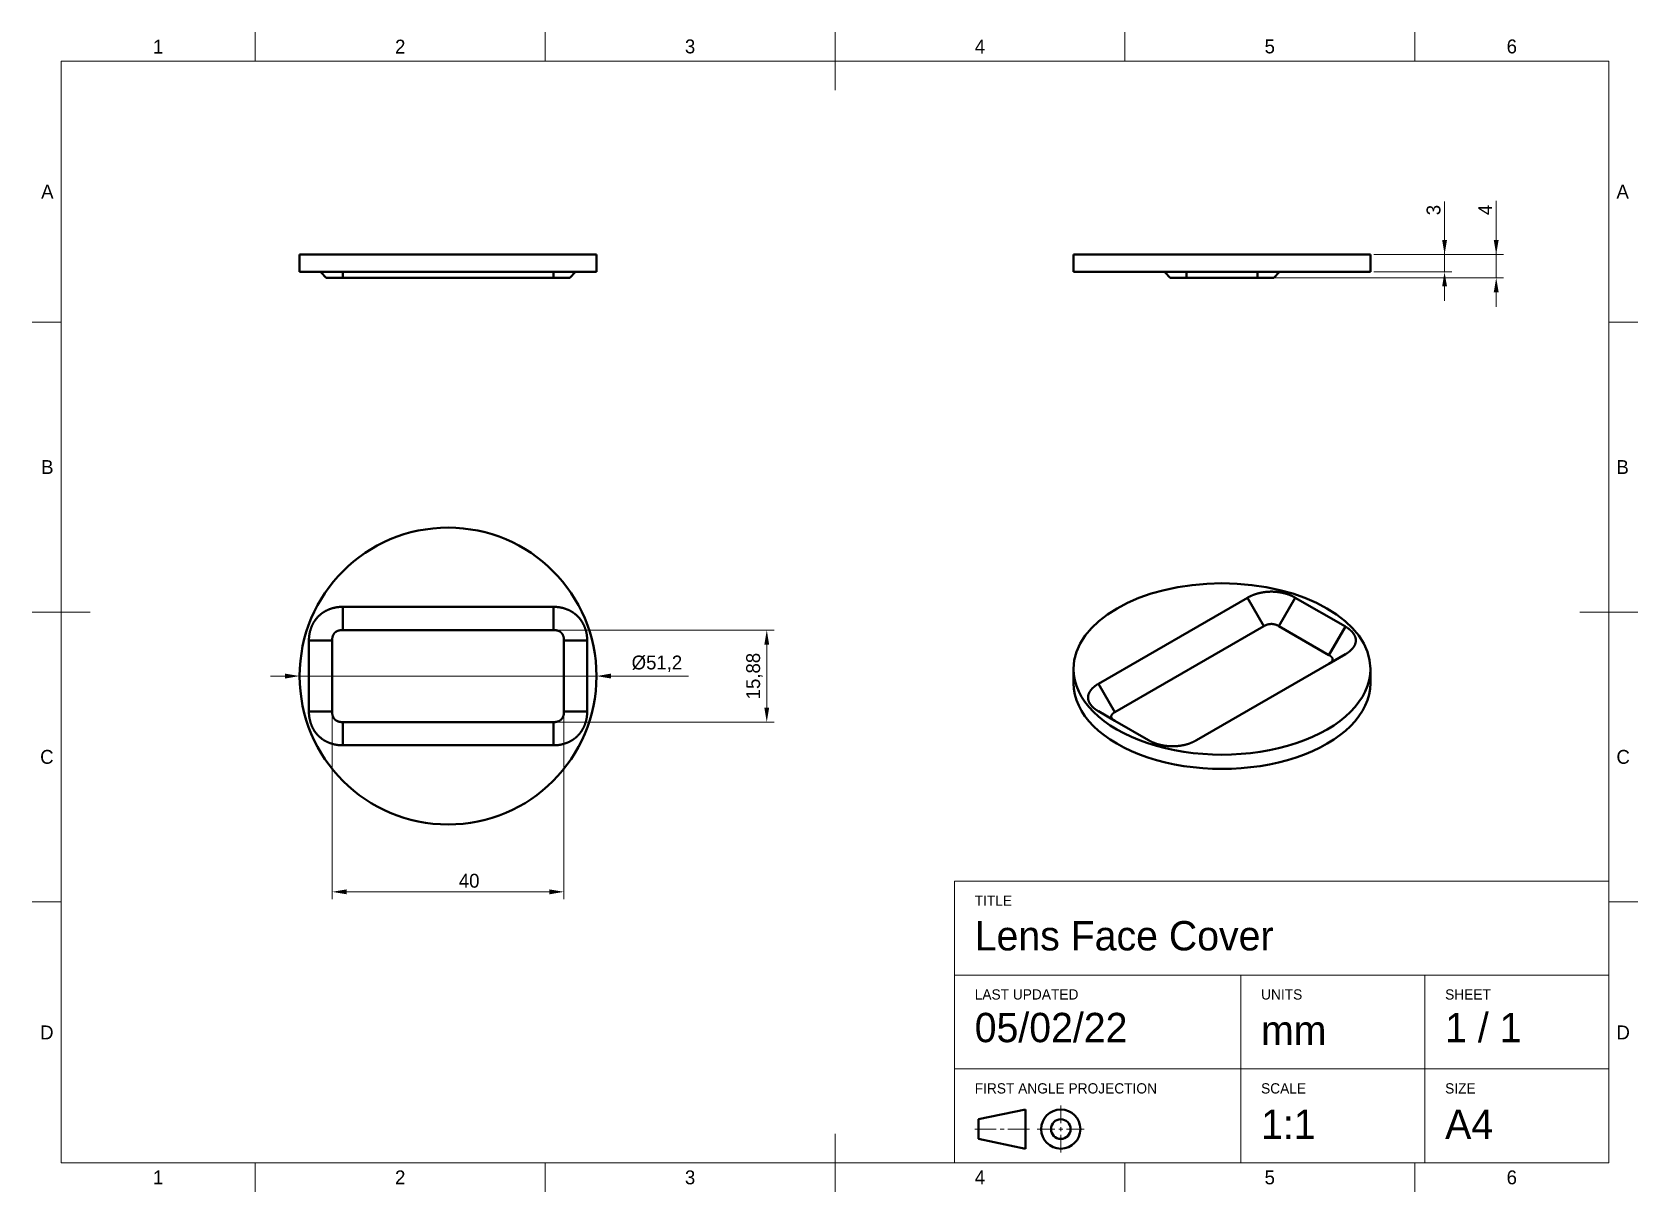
# Model space of a CAD drawing. Header units: millimetres. Extents: x 15 to 292, y 5 to 205.
import ezdxf

# ---------------------------------------------------------------- set-up
doc = ezdxf.new("R2010")
doc.units = ezdxf.units.MM
for name, color, linetype in [('Annotations', 7, 'Continuous'), ('Border', 7, 'Continuous'), ('Geometries', 7, 'Continuous')]:
    doc.layers.add(name, color=color, linetype=linetype)
doc.styles.add('Shapr0', font='txt', dxfattribs={"height": 2.3925})
doc.styles.add('Shapr1', font='txt', dxfattribs={"height": 2.3925})
doc.styles.add('Shapr3', font='txt', dxfattribs={"height": 2.3925})
doc.styles.add('Shapr4', font='txt', dxfattribs={"height": 2.3925})
doc.dimstyles.new('ISO-25', dxfattribs={"dimtxt": 2.5, "dimasz": 2.5, "dimexe": 1.25, "dimexo": 0.625, "dimtad": 1, "dimtxsty": 'Standard', "dimcen": 2.5, "dimadec": 0, "dimazin": 0, "dimtfac": 1, "dimtmove": 0, "dimatfit": 3, "dimfxl": 1, "dimarcsym": 0})

# ---------------------------------------------------------------- blocks, each defined once
blk = doc.blocks.new('*D2')
at = {"layer": 'Annotations', "color": 0, "linetype": 'Continuous', "lineweight": 15}
for p, q in [((58.65, 93.95), (56.15, 93.95)), ((61.15, 93.95), (112.35, 93.95)), ((128.21, 93.95), (114.85, 93.95))]:
    blk.add_line(p, q, dxfattribs=at)
at = {"layer": 'Annotations', "color": 0}
for points in [[(58.65, 93.53), (58.65, 94.37), (61.15, 93.95)], [(114.85, 94.37), (114.85, 93.53), (112.35, 93.95)]]:
    blk.add_solid(points, dxfattribs=at)
at = {"layer": 'Defpoints', "color": 0}
for p in [(61.15, 93.95), (112.35, 93.95)]:
    blk.add_point(p, dxfattribs=at)
at = {"layer": 'Annotations', "color": 0, "lineweight": 15, "insert": (122.78, 96.07), "char_height": 2.3925, "attachment_point": 5, "style": 'Shapr4'}
blk.add_mtext('\\A1;%%c51,2', dxfattribs=at)
blk = doc.blocks.new('*D3')
at = {"layer": 'Annotations', "color": 0, "linetype": 'Continuous', "lineweight": 15}
for p, q in [((105.55, 101.89), (142.98, 101.89)), ((141.73, 99.39), (141.73, 88.51)), ((105.55, 86.01), (142.98, 86.01))]:
    blk.add_line(p, q, dxfattribs=at)
at = {"layer": 'Annotations', "color": 0}
for points in [[(142.14, 99.39), (141.31, 99.39), (141.73, 101.89)], [(141.31, 88.51), (142.14, 88.51), (141.73, 86.01)]]:
    blk.add_solid(points, dxfattribs=at)
at = {"layer": 'Defpoints', "color": 0}
for p in [(104.92, 101.89), (104.92, 86.01), (141.73, 86.01)]:
    blk.add_point(p, dxfattribs=at)
at = {"layer": 'Annotations', "color": 0, "lineweight": 15, "insert": (139.6, 93.95), "char_height": 2.393, "attachment_point": 5, "rotation": 90, "style": 'Shapr4'}
blk.add_mtext('\\A1;15,88', dxfattribs=at)
blk = doc.blocks.new('*D4')
at = {"layer": 'Annotations', "color": 0, "linetype": 'Continuous', "lineweight": 15}
for p, q in [((66.75, 87.21), (66.75, 55.49)), ((106.75, 87.21), (106.75, 55.49)), ((104.25, 56.74), (69.25, 56.74))]:
    blk.add_line(p, q, dxfattribs=at)
at = {"layer": 'Annotations', "color": 0}
for points in [[(69.25, 57.16), (69.25, 56.32), (66.75, 56.74)], [(104.25, 56.32), (104.25, 57.16), (106.75, 56.74)]]:
    blk.add_solid(points, dxfattribs=at)
at = {"layer": 'Defpoints', "color": 0}
for p in [(66.75, 87.84), (106.75, 87.84), (66.75, 56.74)]:
    blk.add_point(p, dxfattribs=at)
at = {"layer": 'Annotations', "color": 0, "lineweight": 15, "insert": (90.39, 58.64), "char_height": 2.393, "attachment_point": 5, "style": 'Shapr4'}
blk.add_mtext('\\A1;40', dxfattribs=at)
blk = doc.blocks.new('*D5')
at = {"layer": 'Annotations', "color": 0, "linetype": 'Continuous', "lineweight": 15}
for p, q in [((258.65, 166.65), (258.65, 175.81)), ((258.65, 169.15), (258.65, 171.65)), ((246.47, 166.65), (259.9, 166.65)), ((258.65, 163.65), (258.65, 166.65)), ((246.47, 163.65), (259.9, 163.65)), ((258.65, 161.15), (258.65, 158.65))]:
    blk.add_line(p, q, dxfattribs=at)
at = {"layer": 'Annotations', "color": 0}
for points in [[(258.24, 169.15), (259.07, 169.15), (258.65, 166.65)], [(259.07, 161.15), (258.24, 161.15), (258.65, 163.65)]]:
    blk.add_solid(points, dxfattribs=at)
at = {"layer": 'Defpoints', "color": 0}
for p in [(245.85, 166.65), (258.65, 166.65), (245.85, 163.65)]:
    blk.add_point(p, dxfattribs=at)
at = {"layer": 'Annotations', "color": 0, "lineweight": 15, "insert": (256.76, 174.31), "char_height": 2.393, "attachment_point": 5, "rotation": 90, "style": 'Shapr3'}
blk.add_mtext('\\A1;3', dxfattribs=at)
blk = doc.blocks.new('*D6')
at = {"layer": 'Annotations', "color": 0, "linetype": 'Continuous', "lineweight": 15}
for p, q in [((267.56, 166.65), (267.56, 175.91)), ((267.56, 169.15), (267.56, 171.65)), ((246.47, 166.65), (268.81, 166.65)), ((267.56, 166.65), (267.56, 162.65)), ((226.99, 162.65), (268.81, 162.65)), ((267.56, 160.15), (267.56, 157.65))]:
    blk.add_line(p, q, dxfattribs=at)
at = {"layer": 'Annotations', "color": 0}
for points in [[(267.14, 169.15), (267.98, 169.15), (267.56, 166.65)], [(267.98, 160.15), (267.14, 160.15), (267.56, 162.65)]]:
    blk.add_solid(points, dxfattribs=at)
at = {"layer": 'Defpoints', "color": 0}
for p in [(245.85, 166.65), (226.36, 162.65), (267.56, 162.65)]:
    blk.add_point(p, dxfattribs=at)
at = {"layer": 'Annotations', "color": 0, "lineweight": 15, "insert": (265.66, 174.35), "char_height": 2.393, "attachment_point": 5, "rotation": 90, "style": 'Shapr3'}
blk.add_mtext('\\A1;4', dxfattribs=at)
blk = doc.blocks.new('*U7')
at = {"layer": 'Border', "linetype": 'Continuous', "lineweight": 15}
for p, q in [((287, 58.6), (174.1, 58.6)), ((174.1, 10), (174.1, 58.6)), ((287, 10), (287, 58.6)), ((287, 42.4), (174.1, 42.4)), ((223.5, 10), (223.5, 42.4)), ((255.25, 10), (255.25, 42.4)), ((287, 26.2), (174.1, 26.2)), ((192.450088, 16.837486), (192.450088, 19.875004)), ((177.6, 15.82498), (181.312522, 15.82498)), ((181.987526, 15.82498), (182.66253, 15.82498)), ((187.050056, 15.82498), (183.337534, 15.82498)), ((191.437582, 15.82498), (188.400064, 15.82498)), ((192.112586, 15.82498), (192.78759, 15.82498)), ((192.450088, 15.487478), (192.450088, 16.162482)), ((192.450088, 14.812474), (192.450088, 11.774956)), ((193.462594, 15.82498), (196.500112, 15.82498)), ((287, 10), (174.1, 10))]:
    blk.add_line(p, q, dxfattribs=at)
at = {"layer": 'Border', "linetype": 'Continuous', "lineweight": 40}
for p, q in [((178.275004, 17.51249), (186.375052, 19.2)), ((178.275004, 17.51249), (178.275004, 14.13747)), ((186.375052, 19.2), (186.375052, 12.44996)), ((178.275004, 14.13747), (186.375052, 12.44996))]:
    blk.add_line(p, q, dxfattribs=at)
for radius in [3.37502, 1.68751]:
    blk.add_circle((192.450088, 15.82498), radius, dxfattribs=at)

msp = doc.modelspace()

# ---------------------------------------------------------------- linework, layer by layer
at = {"layer": 'Border', "linetype": 'Continuous', "lineweight": 15}
for p, q in [((53.5, 200), (53.5, 205)), ((103.5, 200), (103.5, 205)), ((153.5, 195), (153.5, 205)), ((203.5, 200), (203.5, 205)), ((253.5, 200), (253.5, 205)), ((287, 200), (20, 200)), ((20, 200), (20, 10)), ((287, 10), (287, 200)), ((20, 155), (15, 155)), ((287, 155), (292, 155)), ((25, 105), (15, 105)), ((282, 105), (292, 105)), ((20, 55), (15, 55)), ((287, 55), (292, 55)), ((153.5, 15), (153.5, 5)), ((20, 10), (287, 10)), ((53.5, 10), (53.5, 5)), ((103.5, 10), (103.5, 5)), ((203.5, 10), (203.5, 5)), ((253.5, 10), (253.5, 5))]:
    msp.add_line(p, q, dxfattribs=at)
at = {"layer": 'Geometries', "linetype": 'Continuous', "lineweight": 40}
for p, q in [((61.15, 166.65), (112.35, 166.65)), ((61.15, 163.65), (61.15, 166.65)), ((112.35, 163.65), (112.35, 166.65)), ((194.65, 166.65), (245.85, 166.65)), ((194.65, 163.65), (194.65, 166.65)), ((245.85, 163.65), (245.85, 166.65)), ((61.15, 163.65), (64.75, 163.65)), ((64.75, 163.65), (64.75, 163.65)), ((64.75, 163.65), (68.579, 163.65)), ((64.75, 163.65), (64.876, 163.524)), ((64.876, 163.524), (65.75, 162.65)), ((68.579, 163.65), (104.921, 163.65)), ((68.579, 163.65), (68.579, 162.65)), ((104.921, 163.65), (104.921, 162.65)), ((104.921, 163.65), (108.75, 163.65)), ((107.75, 162.65), (108.75, 163.65)), ((107.75, 162.65), (108.75, 163.65)), ((108.75, 163.65), (108.75, 163.65)), ((108.75, 163.65), (112.35, 163.65)), ((194.65, 163.65), (210.31, 163.65)), ((210.31, 163.65), (210.436, 163.524)), ((210.31, 163.65), (210.311, 163.65)), ((210.311, 163.65), (214.139, 163.65)), ((210.436, 163.524), (211.311, 162.65)), ((214.139, 163.65), (226.361, 163.65)), ((214.139, 163.65), (214.139, 162.65)), ((226.361, 163.65), (230.189, 163.65)), ((226.361, 163.65), (226.361, 162.65)), ((229.189, 162.65), (230.19, 163.65)), ((229.189, 162.65), (230.189, 163.65)), ((230.189, 163.65), (230.19, 163.65)), ((230.19, 163.65), (245.85, 163.65)), ((65.75, 162.65), (65.798, 162.65)), ((66.492, 162.65), (65.798, 162.65)), ((68.088, 162.65), (66.495, 162.65)), ((68.088, 162.65), (68.579, 162.65)), ((68.579, 162.65), (104.921, 162.65)), ((104.921, 162.65), (105.531, 162.65)), ((106.976, 162.65), (105.531, 162.65)), ((107.72, 162.65), (106.979, 162.65)), ((107.72, 162.65), (107.75, 162.65)), ((211.311, 162.65), (211.358, 162.65)), ((212.052, 162.65), (211.358, 162.65)), ((213.649, 162.65), (212.055, 162.65)), ((213.649, 162.65), (214.139, 162.65)), ((214.139, 162.65), (226.361, 162.65)), ((226.361, 162.65), (226.97, 162.65)), ((228.415, 162.65), (226.97, 162.65)), ((229.159, 162.65), (228.418, 162.65)), ((229.159, 162.65), (229.189, 162.65)), ((68.579, 101.889), (68.579, 105.889)), ((68.579, 105.889), (104.921, 105.889)), ((104.921, 101.889), (104.921, 105.889)), ((198.958, 92.63), (224.657, 107.467)), ((227.485, 102.568), (224.657, 107.467)), ((230.071, 102.568), (232.899, 107.467)), ((232.899, 107.467), (241.542, 102.478)), ((227.485, 102.568), (201.787, 87.732)), ((238.713, 97.579), (230.071, 102.568)), ((62.75, 87.839), (62.75, 100.061)), ((62.75, 100.061), (66.75, 100.061)), ((66.75, 100.061), (66.75, 87.839)), ((104.921, 101.889), (68.579, 101.889)), ((106.75, 100.061), (110.75, 100.061)), ((106.75, 87.839), (106.75, 100.061)), ((110.75, 100.061), (110.75, 87.839)), ((238.713, 97.579), (241.542, 102.478)), ((241.542, 97.719), (238.713, 96.086)), ((194.65, 92.725), (194.65, 95.175)), ((238.713, 96.086), (215.843, 82.882)), ((245.85, 92.725), (245.85, 95.175)), ((201.787, 87.732), (198.958, 92.63)), ((62.75, 87.839), (66.75, 87.839)), ((68.579, 86.011), (104.921, 86.011)), ((68.579, 82.011), (68.579, 86.011)), ((104.921, 82.011), (104.921, 86.011)), ((106.75, 87.839), (110.75, 87.839)), ((201.787, 86.239), (198.958, 87.872)), ((207.601, 82.882), (201.787, 86.239)), ((104.921, 82.011), (68.579, 82.011)), ((207.601, 82.882), (207.71, 82.819)), ((215.843, 82.882), (215.744, 82.825))]:
    msp.add_line(p, q, dxfattribs=at)
at = {"layer": 'Geometries', "linetype": 'Continuous', "lineweight": 40, "flags": 128}
for points in [[(224.657, 107.467), (224.694, 107.489), (224.732, 107.511), (224.771, 107.533), (224.809, 107.554), (224.848, 107.576), (224.888, 107.597), (224.927, 107.618), (224.967, 107.638), (225.008, 107.659), (225.048, 107.679), (225.089, 107.699), (225.13, 107.719), (225.172, 107.738), (225.213, 107.758), (225.256, 107.777), (225.298, 107.796), (225.341, 107.815), (225.383, 107.833), (225.427, 107.851), (225.47, 107.87), (225.514, 107.888), (225.558, 107.905), (225.602, 107.923), (225.647, 107.94), (225.694, 107.958), (225.741, 107.975), (225.789, 107.993), (225.837, 108.01), (225.885, 108.027), (225.933, 108.044), (225.982, 108.06), (226.031, 108.076), (226.089, 108.095), (226.147, 108.113), (226.205, 108.131), (226.264, 108.149), (226.324, 108.166), (226.383, 108.183), (226.443, 108.199), (226.503, 108.215), (226.564, 108.231), (226.624, 108.246), (226.685, 108.261), (226.747, 108.276), (226.808, 108.29), (226.87, 108.304), (226.933, 108.317), (226.995, 108.33), (227.058, 108.343), (227.12, 108.355), (227.184, 108.366), (227.247, 108.378), (227.311, 108.388), (227.374, 108.399), (227.439, 108.409), (227.503, 108.418), (227.559, 108.426), (227.615, 108.434), (227.671, 108.441), (227.727, 108.448), (227.784, 108.454), (227.841, 108.461), (227.897, 108.466), (227.954, 108.472), (228.011, 108.477), (228.068, 108.482), (228.121, 108.486), (228.174, 108.49), (228.227, 108.493), (228.28, 108.496), (228.333, 108.499), (228.386, 108.502), (228.439, 108.504), (228.492, 108.506), (228.545, 108.507), (228.598, 108.509), (228.652, 108.51), (228.705, 108.51), (228.758, 108.511), (228.811, 108.511), (228.865, 108.51), (228.918, 108.51), (228.971, 108.509), (229.024, 108.507), (229.077, 108.506), (229.13, 108.504), (229.184, 108.501), (229.237, 108.499), (229.29, 108.496), (229.343, 108.493), (229.399, 108.489), (229.456, 108.485), (229.512, 108.48), (229.569, 108.475), (229.625, 108.47), (229.681, 108.465), (229.738, 108.459), (229.794, 108.453), (229.846, 108.446), (229.899, 108.44), (229.951, 108.433), (230.003, 108.426), (230.055, 108.419), (230.107, 108.411), (230.159, 108.403), (230.211, 108.395), (230.263, 108.386), (230.314, 108.377), (230.366, 108.368), (230.417, 108.359), (230.468, 108.349), (230.519, 108.339), (230.569, 108.329), (230.62, 108.319), (230.67, 108.308), (230.72, 108.297), (230.77, 108.286), (230.82, 108.274), (230.87, 108.262), (230.919, 108.25), (230.969, 108.238), (231.018, 108.225), (231.07, 108.212), (231.121, 108.198), (231.172, 108.184), (231.223, 108.169), (231.274, 108.155), (231.325, 108.14), (231.375, 108.125), (231.426, 108.109), (231.476, 108.093), (231.525, 108.077), (231.575, 108.061), (231.624, 108.044), (231.673, 108.027), (231.722, 108.01), (231.771, 107.993), (231.819, 107.975), (231.867, 107.957), (231.914, 107.939), (231.962, 107.921), (232.009, 107.902), (232.055, 107.883), (232.102, 107.864), (232.148, 107.844), (232.194, 107.825), (232.239, 107.805), (232.285, 107.785), (232.329, 107.764), (232.374, 107.744), (232.418, 107.723), (232.462, 107.702), (232.506, 107.68), (232.549, 107.659), (232.594, 107.636), (232.639, 107.613), (232.683, 107.589), (232.727, 107.565), (232.771, 107.541), (232.814, 107.517), (232.857, 107.492), (232.899, 107.467)], [(62.75, 100.061), (62.75, 100.114), (62.75, 100.168), (62.75, 100.222), (62.751, 100.275), (62.753, 100.329), (62.755, 100.382), (62.757, 100.436), (62.76, 100.49), (62.764, 100.543), (62.768, 100.596), (62.772, 100.65), (62.777, 100.703), (62.782, 100.757), (62.788, 100.81), (62.795, 100.863), (62.801, 100.916), (62.808, 100.97), (62.816, 101.023), (62.824, 101.076), (62.833, 101.128), (62.842, 101.181), (62.851, 101.234), (62.861, 101.287), (62.871, 101.339), (62.883, 101.395), (62.895, 101.45), (62.907, 101.505), (62.92, 101.559), (62.933, 101.614), (62.947, 101.669), (62.961, 101.724), (62.976, 101.778), (62.994, 101.842), (63.013, 101.905), (63.032, 101.969), (63.052, 102.032), (63.073, 102.095), (63.095, 102.158), (63.117, 102.22), (63.14, 102.282), (63.163, 102.344), (63.187, 102.406), (63.212, 102.468), (63.238, 102.529), (63.264, 102.59), (63.291, 102.65), (63.319, 102.711), (63.347, 102.771), (63.376, 102.83), (63.405, 102.89), (63.436, 102.949), (63.467, 103.007), (63.499, 103.065), (63.531, 103.123), (63.564, 103.181), (63.598, 103.238), (63.628, 103.287), (63.658, 103.336), (63.689, 103.385), (63.72, 103.433), (63.752, 103.481), (63.785, 103.529), (63.818, 103.576), (63.851, 103.623), (63.885, 103.67), (63.92, 103.716), (63.952, 103.758), (63.985, 103.8), (64.018, 103.842), (64.052, 103.883), (64.086, 103.924), (64.12, 103.965), (64.155, 104.005), (64.19, 104.045), (64.226, 104.084), (64.262, 104.123), (64.298, 104.162), (64.335, 104.201), (64.372, 104.239), (64.41, 104.276), (64.448, 104.313), (64.487, 104.35), (64.526, 104.387), (64.565, 104.423), (64.604, 104.458), (64.644, 104.493), (64.685, 104.528), (64.725, 104.563), (64.766, 104.596), (64.808, 104.63), (64.852, 104.665), (64.897, 104.7), (64.943, 104.735), (64.989, 104.769), (65.035, 104.802), (65.082, 104.835), (65.129, 104.868), (65.176, 104.9), (65.221, 104.929), (65.266, 104.958), (65.311, 104.987), (65.357, 105.015), (65.402, 105.043), (65.449, 105.071), (65.495, 105.098), (65.542, 105.124), (65.589, 105.15), (65.636, 105.176), (65.683, 105.201), (65.731, 105.226), (65.779, 105.25), (65.827, 105.274), (65.875, 105.297), (65.924, 105.32), (65.973, 105.343), (66.022, 105.365), (66.071, 105.386), (66.12, 105.407), (66.17, 105.428), (66.22, 105.448), (66.269, 105.468), (66.32, 105.487), (66.373, 105.507), (66.426, 105.527), (66.48, 105.546), (66.534, 105.564), (66.588, 105.582), (66.642, 105.599), (66.696, 105.616), (66.75, 105.633), (66.805, 105.649), (66.86, 105.664), (66.915, 105.679), (66.97, 105.694), (67.026, 105.708), (67.081, 105.721), (67.137, 105.734), (67.193, 105.747), (67.248, 105.759), (67.304, 105.77), (67.36, 105.781), (67.416, 105.791), (67.473, 105.801), (67.529, 105.811), (67.586, 105.82), (67.642, 105.828), (67.699, 105.836), (67.755, 105.843), (67.812, 105.85), (67.869, 105.856), (67.925, 105.862), (67.982, 105.867), (68.039, 105.872), (68.096, 105.876), (68.156, 105.88), (68.217, 105.883), (68.277, 105.886), (68.337, 105.888), (68.397, 105.889), (68.458, 105.89), (68.518, 105.89), (68.579, 105.889)], [(104.921, 105.889), (104.975, 105.89), (105.029, 105.89), (105.082, 105.889), (105.136, 105.888), (105.189, 105.887), (105.243, 105.884), (105.297, 105.882), (105.35, 105.879), (105.404, 105.876), (105.457, 105.872), (105.511, 105.867), (105.564, 105.862), (105.617, 105.857), (105.671, 105.851), (105.724, 105.845), (105.777, 105.838), (105.83, 105.831), (105.883, 105.823), (105.936, 105.815), (105.989, 105.807), (106.042, 105.798), (106.095, 105.788), (106.148, 105.778), (106.2, 105.768), (106.255, 105.757), (106.31, 105.745), (106.365, 105.733), (106.42, 105.72), (106.475, 105.706), (106.53, 105.693), (106.584, 105.678), (106.639, 105.663), (106.702, 105.645), (106.766, 105.627), (106.829, 105.607), (106.893, 105.587), (106.956, 105.566), (107.018, 105.545), (107.081, 105.523), (107.143, 105.5), (107.205, 105.476), (107.267, 105.452), (107.328, 105.427), (107.389, 105.402), (107.45, 105.375), (107.511, 105.349), (107.571, 105.321), (107.631, 105.293), (107.691, 105.264), (107.75, 105.234), (107.809, 105.204), (107.868, 105.173), (107.926, 105.141), (107.984, 105.108), (108.042, 105.075), (108.099, 105.041), (108.148, 105.012), (108.197, 104.981), (108.245, 104.95), (108.294, 104.919), (108.341, 104.887), (108.389, 104.855), (108.436, 104.822), (108.483, 104.788), (108.53, 104.754), (108.576, 104.719), (108.619, 104.687), (108.661, 104.654), (108.702, 104.621), (108.743, 104.588), (108.784, 104.554), (108.825, 104.519), (108.865, 104.484), (108.905, 104.449), (108.945, 104.414), (108.984, 104.378), (109.023, 104.341), (109.061, 104.304), (109.099, 104.267), (109.137, 104.229), (109.174, 104.191), (109.211, 104.153), (109.247, 104.114), (109.283, 104.075), (109.319, 104.035), (109.354, 103.995), (109.389, 103.955), (109.423, 103.914), (109.457, 103.873), (109.491, 103.832), (109.526, 103.787), (109.561, 103.742), (109.595, 103.696), (109.629, 103.651), (109.663, 103.604), (109.696, 103.558), (109.728, 103.511), (109.76, 103.464), (109.79, 103.419), (109.819, 103.374), (109.848, 103.328), (109.876, 103.283), (109.904, 103.237), (109.931, 103.191), (109.958, 103.144), (109.985, 103.097), (110.011, 103.051), (110.036, 103.003), (110.062, 102.956), (110.086, 102.908), (110.111, 102.86), (110.134, 102.812), (110.158, 102.764), (110.181, 102.715), (110.203, 102.667), (110.225, 102.618), (110.247, 102.569), (110.268, 102.519), (110.288, 102.47), (110.309, 102.42), (110.328, 102.37), (110.348, 102.32), (110.368, 102.267), (110.387, 102.213), (110.406, 102.16), (110.425, 102.106), (110.443, 102.052), (110.46, 101.998), (110.477, 101.943), (110.493, 101.889), (110.509, 101.834), (110.525, 101.779), (110.54, 101.724), (110.554, 101.669), (110.568, 101.614), (110.582, 101.558), (110.595, 101.502), (110.607, 101.447), (110.619, 101.391), (110.631, 101.335), (110.642, 101.279), (110.652, 101.223), (110.662, 101.167), (110.671, 101.11), (110.68, 101.054), (110.689, 100.997), (110.696, 100.941), (110.704, 100.884), (110.711, 100.828), (110.717, 100.771), (110.723, 100.714), (110.728, 100.657), (110.732, 100.6), (110.737, 100.543), (110.74, 100.483), (110.744, 100.423), (110.746, 100.363), (110.748, 100.302), (110.75, 100.242), (110.75, 100.182), (110.75, 100.121), (110.75, 100.061)], [(230.071, 102.568), (230.038, 102.587), (230.004, 102.606), (229.97, 102.624), (229.936, 102.642), (229.901, 102.659), (229.871, 102.674), (229.84, 102.689), (229.809, 102.703), (229.777, 102.717), (229.746, 102.731), (229.713, 102.744), (229.681, 102.757), (229.648, 102.77), (229.615, 102.782), (229.581, 102.794), (229.547, 102.806), (229.512, 102.817), (229.483, 102.826), (229.454, 102.835), (229.424, 102.844), (229.394, 102.852), (229.364, 102.86), (229.337, 102.866), (229.311, 102.873), (229.284, 102.879), (229.258, 102.884), (229.23, 102.89), (229.202, 102.895), (229.174, 102.9), (229.145, 102.905), (229.117, 102.91), (229.088, 102.914), (229.059, 102.918), (229.031, 102.921), (229.002, 102.924), (228.972, 102.927), (228.943, 102.929), (228.914, 102.931), (228.882, 102.933), (228.851, 102.934), (228.819, 102.935), (228.788, 102.935), (228.762, 102.935), (228.735, 102.935), (228.709, 102.934), (228.683, 102.933), (228.657, 102.932), (228.63, 102.93), (228.604, 102.928), (228.578, 102.926), (228.552, 102.924), (228.526, 102.921), (228.494, 102.917), (228.462, 102.913), (228.43, 102.908), (228.399, 102.903), (228.371, 102.898), (228.343, 102.893), (228.316, 102.888), (228.289, 102.882), (228.262, 102.876), (228.231, 102.869), (228.2, 102.861), (228.17, 102.853), (228.139, 102.845), (228.11, 102.837), (228.08, 102.828), (228.051, 102.819), (228.021, 102.809), (227.993, 102.8), (227.964, 102.79), (227.936, 102.78), (227.908, 102.769), (227.88, 102.759), (227.852, 102.748), (227.825, 102.737), (227.796, 102.724), (227.768, 102.712), (227.739, 102.699), (227.711, 102.686), (227.684, 102.673), (227.65, 102.656), (227.616, 102.639), (227.582, 102.622), (227.55, 102.605), (227.517, 102.587), (227.485, 102.568)], [(68.579, 101.889), (68.532, 101.889), (68.486, 101.888), (68.439, 101.886), (68.393, 101.884), (68.347, 101.88), (68.307, 101.877), (68.268, 101.873), (68.228, 101.869), (68.189, 101.864), (68.15, 101.858), (68.111, 101.851), (68.072, 101.844), (68.033, 101.837), (67.994, 101.828), (67.956, 101.819), (67.917, 101.809), (67.879, 101.799), (67.847, 101.789), (67.816, 101.779), (67.784, 101.769), (67.753, 101.758), (67.722, 101.746), (67.695, 101.735), (67.669, 101.724), (67.643, 101.713), (67.617, 101.701), (67.59, 101.688), (67.564, 101.675), (67.537, 101.661), (67.512, 101.647), (67.486, 101.633), (67.461, 101.617), (67.436, 101.602), (67.411, 101.585), (67.387, 101.569), (67.363, 101.551), (67.339, 101.534), (67.316, 101.515), (67.292, 101.495), (67.268, 101.474), (67.245, 101.453), (67.222, 101.431), (67.204, 101.413), (67.185, 101.394), (67.168, 101.374), (67.15, 101.354), (67.133, 101.334), (67.117, 101.314), (67.101, 101.293), (67.085, 101.272), (67.07, 101.251), (67.055, 101.229), (67.037, 101.201), (67.019, 101.173), (67.002, 101.145), (66.986, 101.117), (66.973, 101.091), (66.959, 101.065), (66.947, 101.039), (66.934, 101.013), (66.922, 100.987), (66.909, 100.956), (66.897, 100.925), (66.885, 100.894), (66.874, 100.863), (66.863, 100.831), (66.853, 100.799), (66.843, 100.767), (66.834, 100.735), (66.826, 100.703), (66.817, 100.671), (66.81, 100.638), (66.803, 100.606), (66.796, 100.573), (66.79, 100.54), (66.785, 100.507), (66.779, 100.472), (66.774, 100.436), (66.77, 100.401), (66.766, 100.365), (66.762, 100.33), (66.758, 100.285), (66.755, 100.24), (66.753, 100.195), (66.751, 100.151), (66.75, 100.106), (66.75, 100.061)], [(106.75, 100.061), (106.75, 100.107), (106.748, 100.154), (106.747, 100.2), (106.744, 100.246), (106.741, 100.293), (106.738, 100.332), (106.734, 100.372), (106.729, 100.411), (106.724, 100.45), (106.718, 100.489), (106.712, 100.529), (106.705, 100.568), (106.697, 100.606), (106.689, 100.645), (106.68, 100.684), (106.67, 100.722), (106.659, 100.76), (106.65, 100.792), (106.64, 100.824), (106.629, 100.855), (106.618, 100.887), (106.606, 100.918), (106.596, 100.944), (106.585, 100.971), (106.573, 100.997), (106.562, 101.023), (106.549, 101.05), (106.536, 101.076), (106.522, 101.102), (106.508, 101.128), (106.493, 101.153), (106.478, 101.179), (106.462, 101.204), (106.446, 101.228), (106.429, 101.253), (106.412, 101.277), (106.394, 101.3), (106.376, 101.323), (106.356, 101.348), (106.335, 101.371), (106.314, 101.395), (106.292, 101.417), (106.273, 101.436), (106.254, 101.454), (106.235, 101.472), (106.215, 101.489), (106.195, 101.506), (106.174, 101.523), (106.154, 101.539), (106.132, 101.555), (106.111, 101.57), (106.089, 101.585), (106.062, 101.603), (106.034, 101.62), (106.006, 101.637), (105.977, 101.653), (105.952, 101.667), (105.926, 101.68), (105.9, 101.693), (105.874, 101.705), (105.847, 101.717), (105.817, 101.73), (105.786, 101.743), (105.755, 101.754), (105.723, 101.766), (105.692, 101.776), (105.66, 101.787), (105.628, 101.796), (105.596, 101.805), (105.564, 101.814), (105.531, 101.822), (105.499, 101.83), (105.466, 101.837), (105.433, 101.843), (105.401, 101.849), (105.368, 101.855), (105.332, 101.86), (105.297, 101.865), (105.261, 101.87), (105.226, 101.874), (105.19, 101.877), (105.146, 101.881), (105.101, 101.884), (105.056, 101.886), (105.011, 101.888), (104.966, 101.889), (104.921, 101.889)], [(241.542, 102.478), (241.58, 102.456), (241.618, 102.434), (241.655, 102.412), (241.692, 102.39), (241.729, 102.367), (241.765, 102.345), (241.802, 102.322), (241.837, 102.299), (241.873, 102.275), (241.908, 102.252), (241.942, 102.228), (241.977, 102.205), (242.011, 102.181), (242.044, 102.157), (242.077, 102.132), (242.11, 102.108), (242.143, 102.083), (242.175, 102.058), (242.207, 102.033), (242.238, 102.008), (242.269, 101.983), (242.3, 101.958), (242.33, 101.932), (242.36, 101.906), (242.391, 101.879), (242.421, 101.852), (242.452, 101.824), (242.481, 101.797), (242.511, 101.769), (242.54, 101.741), (242.568, 101.713), (242.596, 101.685), (242.628, 101.651), (242.66, 101.618), (242.691, 101.584), (242.722, 101.55), (242.751, 101.516), (242.781, 101.481), (242.809, 101.447), (242.837, 101.412), (242.864, 101.377), (242.891, 101.342), (242.917, 101.307), (242.942, 101.271), (242.966, 101.236), (242.99, 101.2), (243.013, 101.164), (243.036, 101.128), (243.057, 101.092), (243.078, 101.055), (243.099, 101.019), (243.118, 100.982), (243.137, 100.946), (243.155, 100.909), (243.172, 100.872), (243.189, 100.835), (243.202, 100.802), (243.215, 100.77), (243.228, 100.738), (243.24, 100.705), (243.251, 100.672), (243.262, 100.64), (243.272, 100.607), (243.282, 100.574), (243.29, 100.541), (243.299, 100.508), (243.306, 100.478), (243.312, 100.447), (243.318, 100.417), (243.324, 100.386), (243.329, 100.356), (243.333, 100.325), (243.337, 100.294), (243.34, 100.263), (243.343, 100.233), (243.345, 100.202), (243.347, 100.171), (243.348, 100.141), (243.348, 100.11), (243.348, 100.079), (243.348, 100.048), (243.347, 100.018), (243.345, 99.987), (243.343, 99.956), (243.34, 99.926), (243.336, 99.895), (243.332, 99.864), (243.328, 99.834), (243.323, 99.803), (243.317, 99.772), (243.311, 99.74), (243.304, 99.707), (243.296, 99.675), (243.287, 99.642), (243.278, 99.609), (243.269, 99.577), (243.259, 99.544), (243.248, 99.512), (243.237, 99.482), (243.226, 99.451), (243.214, 99.421), (243.202, 99.391), (243.189, 99.361), (243.176, 99.331), (243.162, 99.301), (243.148, 99.271), (243.133, 99.241), (243.118, 99.212), (243.102, 99.182), (243.086, 99.152), (243.069, 99.123), (243.052, 99.094), (243.034, 99.064), (243.016, 99.035), (242.997, 99.006), (242.978, 98.977), (242.959, 98.948), (242.939, 98.919), (242.918, 98.891), (242.898, 98.862), (242.876, 98.834), (242.854, 98.805), (242.831, 98.775), (242.807, 98.746), (242.782, 98.716), (242.757, 98.687), (242.732, 98.657), (242.706, 98.628), (242.68, 98.599), (242.653, 98.57), (242.625, 98.541), (242.597, 98.512), (242.569, 98.484), (242.54, 98.455), (242.511, 98.427), (242.481, 98.399), (242.451, 98.371), (242.421, 98.343), (242.39, 98.315), (242.358, 98.288), (242.326, 98.26), (242.294, 98.233), (242.261, 98.206), (242.228, 98.179), (242.194, 98.153), (242.16, 98.126), (242.126, 98.1), (242.091, 98.074), (242.056, 98.048), (242.02, 98.022), (241.984, 97.997), (241.948, 97.971), (241.911, 97.946), (241.873, 97.921), (241.833, 97.895), (241.793, 97.869), (241.752, 97.844), (241.711, 97.818), (241.669, 97.793), (241.627, 97.768), (241.598, 97.751)], [(238.713, 96.086), (238.746, 96.105), (238.778, 96.124), (238.809, 96.144), (238.84, 96.164), (238.871, 96.184), (238.894, 96.2), (238.918, 96.217), (238.94, 96.233), (238.963, 96.25), (238.985, 96.267), (239.007, 96.284), (239.028, 96.301), (239.048, 96.319), (239.069, 96.336), (239.088, 96.354), (239.107, 96.372), (239.126, 96.39), (239.144, 96.409), (239.161, 96.428), (239.178, 96.446), (239.193, 96.463), (239.207, 96.48), (239.22, 96.497), (239.233, 96.515), (239.245, 96.532), (239.257, 96.55), (239.26, 96.556), (239.27, 96.572), (239.28, 96.588), (239.288, 96.604), (239.297, 96.621), (239.304, 96.637), (239.311, 96.654), (239.318, 96.67), (239.324, 96.687), (239.329, 96.704), (239.334, 96.721), (239.338, 96.737), (239.341, 96.754), (239.344, 96.772), (239.346, 96.791), (239.348, 96.809), (239.348, 96.827), (239.348, 96.842), (239.348, 96.857), (239.346, 96.873), (239.345, 96.888), (239.342, 96.903), (239.34, 96.918), (239.336, 96.933), (239.333, 96.948), (239.328, 96.963), (239.323, 96.978), (239.317, 96.997), (239.309, 97.015), (239.301, 97.034), (239.292, 97.052), (239.284, 97.068), (239.275, 97.084), (239.266, 97.1), (239.256, 97.115), (239.246, 97.131), (239.233, 97.149), (239.22, 97.166), (239.207, 97.184), (239.192, 97.201), (239.178, 97.219), (239.162, 97.236), (239.147, 97.253), (239.13, 97.27), (239.113, 97.286), (239.096, 97.303), (239.079, 97.319), (239.061, 97.335), (239.042, 97.351), (239.023, 97.367), (239.004, 97.383), (238.983, 97.4), (238.961, 97.416), (238.939, 97.432), (238.917, 97.449), (238.894, 97.465), (238.865, 97.484), (238.836, 97.504), (238.806, 97.523), (238.775, 97.542), (238.744, 97.561), (238.713, 97.579)], [(241.598, 97.751), (241.585, 97.743), (241.542, 97.719)], [(198.908, 87.901), (198.882, 87.915), (198.845, 87.937), (198.808, 87.96), (198.771, 87.982), (198.735, 88.005), (198.698, 88.028), (198.663, 88.051), (198.627, 88.074), (198.592, 88.097), (198.558, 88.121), (198.523, 88.145), (198.489, 88.169), (198.456, 88.193), (198.423, 88.217), (198.39, 88.242), (198.357, 88.266), (198.325, 88.291), (198.293, 88.316), (198.262, 88.341), (198.231, 88.366), (198.2, 88.392), (198.17, 88.417), (198.14, 88.443), (198.109, 88.47), (198.079, 88.498), (198.048, 88.525), (198.019, 88.553), (197.989, 88.58), (197.96, 88.608), (197.932, 88.637), (197.904, 88.665), (197.872, 88.698), (197.84, 88.732), (197.809, 88.766), (197.778, 88.8), (197.749, 88.834), (197.719, 88.868), (197.691, 88.903), (197.663, 88.938), (197.636, 88.972), (197.609, 89.007), (197.583, 89.043), (197.558, 89.078), (197.534, 89.114), (197.51, 89.149), (197.487, 89.185), (197.464, 89.222), (197.443, 89.258), (197.422, 89.294), (197.401, 89.33), (197.382, 89.367), (197.363, 89.404), (197.345, 89.441), (197.328, 89.478), (197.311, 89.515), (197.298, 89.547), (197.285, 89.579), (197.272, 89.612), (197.26, 89.644), (197.249, 89.677), (197.238, 89.71), (197.228, 89.743), (197.218, 89.775), (197.21, 89.808), (197.201, 89.841), (197.194, 89.872), (197.188, 89.902), (197.182, 89.933), (197.176, 89.963), (197.171, 89.994), (197.167, 90.025), (197.163, 90.055), (197.16, 90.086), (197.157, 90.117), (197.155, 90.147), (197.153, 90.178), (197.152, 90.209), (197.152, 90.239), (197.152, 90.27), (197.152, 90.301), (197.153, 90.332), (197.155, 90.362), (197.157, 90.393), (197.16, 90.424), (197.164, 90.454), (197.168, 90.485), (197.172, 90.516), (197.177, 90.546), (197.183, 90.577), (197.189, 90.61), (197.196, 90.642), (197.204, 90.675), (197.212, 90.707), (197.222, 90.74), (197.231, 90.772), (197.241, 90.805), (197.252, 90.837), (197.263, 90.868), (197.274, 90.898), (197.286, 90.928), (197.298, 90.958), (197.311, 90.988), (197.324, 91.019), (197.338, 91.049), (197.352, 91.078), (197.367, 91.108), (197.382, 91.138), (197.398, 91.168), (197.414, 91.197), (197.431, 91.227), (197.448, 91.256), (197.466, 91.285), (197.484, 91.314), (197.503, 91.343), (197.522, 91.372), (197.541, 91.401), (197.561, 91.43), (197.582, 91.459), (197.602, 91.487), (197.624, 91.516), (197.646, 91.544), (197.669, 91.574), (197.693, 91.604), (197.718, 91.633), (197.742, 91.663), (197.768, 91.692), (197.794, 91.721), (197.82, 91.751), (197.847, 91.779), (197.875, 91.808), (197.902, 91.837), (197.931, 91.866), (197.96, 91.894), (197.989, 91.922), (198.019, 91.951), (198.049, 91.979), (198.079, 92.007), (198.11, 92.034), (198.142, 92.062), (198.174, 92.089), (198.206, 92.116), (198.239, 92.143), (198.272, 92.17), (198.306, 92.197), (198.34, 92.223), (198.374, 92.249), (198.409, 92.276), (198.444, 92.301), (198.48, 92.327), (198.516, 92.353), (198.552, 92.378), (198.589, 92.403), (198.627, 92.428), (198.667, 92.454), (198.707, 92.48), (198.748, 92.506), (198.789, 92.531), (198.831, 92.556), (198.873, 92.581), (198.915, 92.606), (198.958, 92.63)], [(68.579, 82.011), (68.517, 82.01), (68.455, 82.01), (68.393, 82.011), (68.332, 82.013), (68.27, 82.015), (68.208, 82.018), (68.146, 82.021), (68.085, 82.025), (68.023, 82.03), (67.962, 82.035), (67.9, 82.041), (67.839, 82.048), (67.777, 82.055), (67.716, 82.063), (67.655, 82.071), (67.594, 82.08), (67.533, 82.09), (67.472, 82.1), (67.411, 82.111), (67.35, 82.122), (67.29, 82.134), (67.229, 82.147), (67.169, 82.16), (67.108, 82.174), (67.044, 82.189), (66.98, 82.205), (66.916, 82.222), (66.853, 82.239), (66.789, 82.257), (66.726, 82.276), (66.663, 82.295), (66.6, 82.315), (66.539, 82.335), (66.479, 82.356), (66.419, 82.377), (66.36, 82.399), (66.3, 82.422), (66.241, 82.445), (66.182, 82.469), (66.123, 82.493), (66.065, 82.518), (66.006, 82.544), (65.948, 82.57), (65.891, 82.597), (65.833, 82.624), (65.776, 82.653), (65.72, 82.681), (65.663, 82.711), (65.607, 82.741), (65.552, 82.772), (65.496, 82.803), (65.441, 82.835), (65.387, 82.867), (65.332, 82.901), (65.278, 82.935), (65.225, 82.969), (65.179, 82.999), (65.133, 83.03), (65.088, 83.061), (65.043, 83.093), (64.998, 83.125), (64.954, 83.158), (64.91, 83.191), (64.866, 83.225), (64.823, 83.259), (64.78, 83.293), (64.735, 83.33), (64.69, 83.368), (64.645, 83.406), (64.601, 83.445), (64.557, 83.484), (64.514, 83.524), (64.471, 83.564), (64.429, 83.605), (64.387, 83.646), (64.346, 83.688), (64.305, 83.73), (64.265, 83.773), (64.225, 83.816), (64.186, 83.86), (64.147, 83.904), (64.109, 83.948), (64.071, 83.993), (64.034, 84.038), (63.997, 84.084), (63.961, 84.13), (63.925, 84.177), (63.89, 84.224), (63.855, 84.271), (63.821, 84.319), (63.784, 84.371), (63.748, 84.424), (63.713, 84.477), (63.678, 84.53), (63.644, 84.584), (63.611, 84.639), (63.578, 84.694), (63.546, 84.749), (63.519, 84.796), (63.493, 84.843), (63.467, 84.891), (63.441, 84.938), (63.416, 84.987), (63.392, 85.035), (63.368, 85.083), (63.344, 85.132), (63.321, 85.181), (63.298, 85.23), (63.276, 85.28), (63.254, 85.329), (63.233, 85.379), (63.212, 85.429), (63.192, 85.479), (63.172, 85.53), (63.152, 85.58), (63.133, 85.631), (63.115, 85.682), (63.096, 85.733), (63.079, 85.784), (63.062, 85.836), (63.045, 85.887), (63.029, 85.939), (63.012, 85.994), (62.996, 86.048), (62.98, 86.103), (62.965, 86.159), (62.95, 86.214), (62.936, 86.269), (62.922, 86.325), (62.909, 86.381), (62.896, 86.44), (62.883, 86.499), (62.871, 86.559), (62.859, 86.618), (62.848, 86.678), (62.837, 86.738), (62.827, 86.798), (62.818, 86.858), (62.809, 86.918), (62.801, 86.978), (62.793, 87.038), (62.786, 87.099), (62.78, 87.159), (62.774, 87.22), (62.769, 87.28), (62.764, 87.341), (62.76, 87.401), (62.757, 87.462), (62.754, 87.525), (62.752, 87.588), (62.751, 87.65), (62.75, 87.713), (62.75, 87.776), (62.75, 87.839)], [(66.75, 87.839), (66.75, 87.793), (66.752, 87.746), (66.753, 87.7), (66.756, 87.654), (66.759, 87.607), (66.762, 87.568), (66.766, 87.528), (66.771, 87.489), (66.776, 87.45), (66.782, 87.411), (66.788, 87.371), (66.795, 87.332), (66.803, 87.294), (66.811, 87.255), (66.82, 87.216), (66.83, 87.178), (66.841, 87.14), (66.85, 87.108), (66.86, 87.076), (66.871, 87.045), (66.882, 87.013), (66.894, 86.982), (66.904, 86.956), (66.915, 86.929), (66.927, 86.903), (66.939, 86.877), (66.951, 86.85), (66.965, 86.824), (66.978, 86.798), (66.992, 86.772), (67.007, 86.746), (67.022, 86.721), (67.038, 86.696), (67.054, 86.671), (67.071, 86.647), (67.088, 86.623), (67.106, 86.6), (67.124, 86.576), (67.145, 86.552), (67.165, 86.528), (67.187, 86.505), (67.208, 86.482), (67.227, 86.464), (67.246, 86.446), (67.266, 86.428), (67.285, 86.411), (67.306, 86.394), (67.326, 86.377), (67.347, 86.361), (67.368, 86.345), (67.389, 86.33), (67.411, 86.315), (67.439, 86.297), (67.466, 86.28), (67.495, 86.263), (67.523, 86.247), (67.549, 86.233), (67.575, 86.22), (67.601, 86.207), (67.627, 86.195), (67.653, 86.183), (67.684, 86.17), (67.715, 86.157), (67.746, 86.145), (67.777, 86.134), (67.809, 86.123), (67.841, 86.113), (67.873, 86.104), (67.905, 86.094), (67.937, 86.086), (67.969, 86.078), (68.002, 86.07), (68.035, 86.063), (68.067, 86.057), (68.1, 86.051), (68.133, 86.045), (68.168, 86.04), (68.204, 86.035), (68.239, 86.03), (68.275, 86.026), (68.311, 86.023), (68.355, 86.019), (68.4, 86.016), (68.444, 86.014), (68.489, 86.012), (68.534, 86.011), (68.579, 86.011)], [(110.75, 87.839), (110.75, 87.786), (110.75, 87.732), (110.75, 87.678), (110.749, 87.625), (110.747, 87.571), (110.745, 87.518), (110.743, 87.464), (110.74, 87.41), (110.736, 87.357), (110.732, 87.304), (110.728, 87.25), (110.723, 87.197), (110.718, 87.143), (110.712, 87.09), (110.705, 87.037), (110.699, 86.984), (110.692, 86.93), (110.684, 86.877), (110.676, 86.824), (110.667, 86.772), (110.658, 86.719), (110.649, 86.666), (110.639, 86.613), (110.629, 86.561), (110.617, 86.505), (110.605, 86.45), (110.593, 86.395), (110.58, 86.34), (110.567, 86.286), (110.553, 86.231), (110.539, 86.176), (110.524, 86.122), (110.506, 86.058), (110.487, 85.995), (110.468, 85.931), (110.448, 85.868), (110.427, 85.805), (110.405, 85.742), (110.383, 85.68), (110.36, 85.617), (110.337, 85.555), (110.313, 85.494), (110.288, 85.432), (110.262, 85.371), (110.236, 85.31), (110.209, 85.25), (110.181, 85.189), (110.153, 85.129), (110.124, 85.07), (110.095, 85.01), (110.064, 84.951), (110.033, 84.893), (110.001, 84.835), (109.969, 84.777), (109.936, 84.719), (109.902, 84.662), (109.872, 84.613), (109.842, 84.564), (109.811, 84.515), (109.779, 84.467), (109.748, 84.419), (109.715, 84.371), (109.682, 84.324), (109.648, 84.277), (109.614, 84.23), (109.58, 84.184), (109.548, 84.142), (109.515, 84.1), (109.482, 84.058), (109.448, 84.017), (109.414, 83.976), (109.38, 83.935), (109.345, 83.895), (109.31, 83.855), (109.274, 83.816), (109.238, 83.777), (109.202, 83.738), (109.165, 83.699), (109.127, 83.661), (109.09, 83.624), (109.052, 83.586), (109.013, 83.55), (108.974, 83.513), (108.935, 83.477), (108.896, 83.442), (108.856, 83.407), (108.815, 83.372), (108.775, 83.337), (108.734, 83.303), (108.692, 83.27), (108.647, 83.235), (108.602, 83.2), (108.557, 83.165), (108.511, 83.131), (108.465, 83.098), (108.418, 83.065), (108.371, 83.032), (108.324, 83), (108.279, 82.971), (108.234, 82.942), (108.189, 82.913), (108.143, 82.885), (108.097, 82.857), (108.051, 82.829), (108.005, 82.802), (107.958, 82.776), (107.911, 82.75), (107.864, 82.724), (107.817, 82.699), (107.769, 82.674), (107.721, 82.65), (107.673, 82.626), (107.624, 82.603), (107.576, 82.58), (107.527, 82.557), (107.478, 82.535), (107.429, 82.514), (107.38, 82.493), (107.33, 82.472), (107.28, 82.452), (107.23, 82.432), (107.18, 82.413), (107.127, 82.393), (107.074, 82.373), (107.02, 82.354), (106.966, 82.336), (106.912, 82.318), (106.858, 82.301), (106.804, 82.284), (106.749, 82.267), (106.695, 82.251), (106.64, 82.236), (106.585, 82.221), (106.529, 82.206), (106.474, 82.192), (106.419, 82.179), (106.363, 82.166), (106.307, 82.153), (106.251, 82.141), (106.196, 82.13), (106.14, 82.119), (106.083, 82.108), (106.027, 82.099), (105.971, 82.089), (105.914, 82.08), (105.858, 82.072), (105.801, 82.064), (105.745, 82.057), (105.688, 82.05), (105.631, 82.044), (105.575, 82.038), (105.518, 82.033), (105.461, 82.028), (105.404, 82.024), (105.344, 82.02), (105.283, 82.017), (105.223, 82.014), (105.163, 82.012), (105.103, 82.011), (105.042, 82.01), (104.982, 82.01), (104.921, 82.011)], [(104.921, 86.011), (104.968, 86.011), (105.014, 86.012), (105.061, 86.014), (105.107, 86.016), (105.153, 86.02), (105.19, 86.023), (105.226, 86.026), (105.263, 86.03), (105.299, 86.035), (105.335, 86.04), (105.371, 86.046), (105.408, 86.052), (105.444, 86.059), (105.479, 86.066), (105.515, 86.074), (105.551, 86.082), (105.586, 86.092), (105.622, 86.102), (105.657, 86.112), (105.692, 86.123), (105.723, 86.134), (105.753, 86.145), (105.784, 86.156), (105.814, 86.168), (105.844, 86.181), (105.874, 86.194), (105.884, 86.199), (105.91, 86.212), (105.937, 86.225), (105.963, 86.239), (105.989, 86.253), (106.014, 86.268), (106.04, 86.283), (106.065, 86.299), (106.089, 86.315), (106.114, 86.332), (106.137, 86.349), (106.161, 86.367), (106.184, 86.385), (106.208, 86.405), (106.232, 86.426), (106.256, 86.447), (106.278, 86.469), (106.297, 86.488), (106.315, 86.507), (106.333, 86.526), (106.35, 86.546), (106.367, 86.566), (106.384, 86.587), (106.4, 86.607), (106.415, 86.628), (106.431, 86.65), (106.446, 86.672), (106.464, 86.699), (106.481, 86.727), (106.498, 86.755), (106.514, 86.784), (106.528, 86.809), (106.541, 86.835), (106.554, 86.861), (106.566, 86.887), (106.578, 86.914), (106.591, 86.944), (106.603, 86.975), (106.615, 87.007), (106.627, 87.038), (106.637, 87.07), (106.647, 87.101), (106.657, 87.133), (106.666, 87.165), (106.675, 87.198), (106.683, 87.23), (106.69, 87.263), (106.697, 87.295), (106.704, 87.328), (106.71, 87.361), (106.715, 87.394), (106.721, 87.429), (106.726, 87.464), (106.73, 87.5), (106.734, 87.536), (106.738, 87.571), (106.742, 87.616), (106.745, 87.66), (106.747, 87.705), (106.749, 87.75), (106.75, 87.794), (106.75, 87.839)], [(198.958, 87.872), (198.92, 87.893), (198.908, 87.901)], [(201.787, 87.732), (201.754, 87.712), (201.722, 87.693), (201.691, 87.673), (201.66, 87.653), (201.629, 87.633), (201.604, 87.616), (201.579, 87.598), (201.554, 87.58), (201.53, 87.562), (201.506, 87.544), (201.483, 87.525), (201.46, 87.506), (201.438, 87.487), (201.417, 87.468), (201.396, 87.449), (201.376, 87.429), (201.356, 87.409), (201.341, 87.392), (201.325, 87.375), (201.31, 87.358), (201.296, 87.341), (201.282, 87.323), (201.271, 87.308), (201.26, 87.293), (201.25, 87.277), (201.24, 87.262), (201.23, 87.246), (201.221, 87.23), (201.212, 87.213), (201.204, 87.197), (201.196, 87.181), (201.189, 87.164), (201.182, 87.147), (201.176, 87.131), (201.171, 87.114), (201.166, 87.097), (201.162, 87.08), (201.159, 87.063), (201.156, 87.045), (201.154, 87.027), (201.152, 87.009), (201.152, 86.991), (201.152, 86.976), (201.152, 86.96), (201.153, 86.945), (201.155, 86.93), (201.157, 86.915), (201.16, 86.9), (201.164, 86.885), (201.167, 86.87), (201.172, 86.855), (201.176, 86.84), (201.183, 86.821), (201.19, 86.803), (201.199, 86.784), (201.207, 86.766), (201.216, 86.75), (201.225, 86.734), (201.234, 86.718), (201.244, 86.703), (201.254, 86.687), (201.266, 86.669), (201.28, 86.651), (201.293, 86.634), (201.307, 86.616), (201.322, 86.599), (201.337, 86.582), (201.353, 86.565), (201.369, 86.548), (201.386, 86.532), (201.403, 86.515), (201.421, 86.499), (201.439, 86.483), (201.458, 86.466), (201.476, 86.451), (201.496, 86.435), (201.517, 86.418), (201.538, 86.402), (201.56, 86.385), (201.583, 86.369), (201.605, 86.353), (201.634, 86.333), (201.664, 86.314), (201.694, 86.295), (201.724, 86.276), (201.755, 86.257), (201.787, 86.239)], [(207.658, 82.849), (207.645, 82.856), (207.601, 82.882)], [(207.71, 82.819), (207.689, 82.831), (207.658, 82.849)], [(215.744, 82.825), (215.712, 82.807), (215.667, 82.782), (215.622, 82.758), (215.576, 82.734), (215.53, 82.71), (215.484, 82.686), (215.437, 82.663), (215.39, 82.64), (215.342, 82.618), (215.294, 82.595), (215.245, 82.573), (215.196, 82.551), (215.147, 82.53), (215.098, 82.508), (215.048, 82.487), (214.997, 82.467), (214.947, 82.446), (214.896, 82.426), (214.845, 82.406), (214.793, 82.387), (214.741, 82.367), (214.688, 82.348), (214.632, 82.328), (214.576, 82.309), (214.519, 82.29), (214.461, 82.271), (214.404, 82.252), (214.346, 82.234), (214.287, 82.216), (214.228, 82.199), (214.172, 82.182), (214.115, 82.166), (214.057, 82.15), (214, 82.135), (213.941, 82.12), (213.883, 82.105), (213.825, 82.091), (213.766, 82.076), (213.707, 82.063), (213.648, 82.05), (213.588, 82.037), (213.528, 82.024), (213.468, 82.012), (213.408, 82), (213.347, 81.989), (213.287, 81.978), (213.226, 81.967), (213.165, 81.957), (213.103, 81.947), (213.042, 81.938), (212.98, 81.929), (212.918, 81.92), (212.856, 81.912), (212.794, 81.904), (212.74, 81.898), (212.686, 81.892), (212.632, 81.886), (212.578, 81.881), (212.524, 81.875), (212.469, 81.871), (212.414, 81.866), (212.36, 81.862), (212.305, 81.858), (212.25, 81.855), (212.192, 81.852), (212.133, 81.849), (212.075, 81.846), (212.017, 81.844), (211.958, 81.842), (211.899, 81.841), (211.84, 81.84), (211.782, 81.839), (211.723, 81.839), (211.664, 81.839), (211.606, 81.84), (211.547, 81.841), (211.488, 81.842), (211.43, 81.844), (211.371, 81.846), (211.313, 81.848), (211.254, 81.851), (211.196, 81.854), (211.138, 81.858), (211.079, 81.862), (211.021, 81.867), (210.963, 81.871), (210.905, 81.876), (210.847, 81.882), (210.784, 81.888), (210.721, 81.895), (210.659, 81.903), (210.597, 81.91), (210.534, 81.918), (210.472, 81.927), (210.41, 81.936), (210.348, 81.945), (210.296, 81.954), (210.244, 81.962), (210.192, 81.971), (210.14, 81.98), (210.089, 81.99), (210.037, 81.999), (209.986, 82.009), (209.935, 82.019), (209.884, 82.03), (209.833, 82.041), (209.782, 82.052), (209.732, 82.063), (209.681, 82.075), (209.631, 82.087), (209.581, 82.099), (209.532, 82.111), (209.482, 82.124), (209.433, 82.137), (209.384, 82.15), (209.335, 82.164), (209.286, 82.177), (209.238, 82.191), (209.189, 82.205), (209.141, 82.22), (209.091, 82.235), (209.04, 82.251), (208.99, 82.267), (208.941, 82.284), (208.891, 82.3), (208.842, 82.317), (208.793, 82.334), (208.744, 82.352), (208.693, 82.37), (208.642, 82.389), (208.591, 82.409), (208.541, 82.428), (208.49, 82.448), (208.441, 82.468), (208.391, 82.489), (208.342, 82.509), (208.294, 82.53), (208.245, 82.551), (208.197, 82.573), (208.15, 82.595), (208.103, 82.617), (208.056, 82.639), (208.009, 82.662), (207.963, 82.684), (207.918, 82.708), (207.872, 82.731), (207.826, 82.755), (207.78, 82.78), (207.734, 82.805), (207.71, 82.819)], [(215.792, 82.852), (215.756, 82.832), (215.744, 82.825)], [(215.843, 82.882), (215.8, 82.857), (215.792, 82.852)]]:
    msp.add_lwpolyline(points, dxfattribs=at)
at = {"layer": 'Geometries', "linetype": 'Continuous', "lineweight": 40}
msp.add_circle((86.75, 93.95), 25.6, dxfattribs=at)
for centre, start_param, end_param in [((220.25, 95.175), 3.1415927, 6.2831853), ((220.25, 95.175), 0, 3.1415927), ((220.25, 92.725), 0, 3.1415927)]:
    msp.add_ellipse(centre, major_axis=(-25.6, 0), ratio=0.5773503, start_param=start_param, end_param=end_param, dxfattribs=at)

# ---------------------------------------------------------------- block references
msp.add_blockref('*U7', (0, 0))

# ---------------------------------------------------------------- texts
at = {"layer": 'Border', "linetype": 'Continuous', "lineweight": 15, "char_height": 2.393, "width": 2.3925, "style": 'Shapr0'}
for s, insert, attachment_point in [('1', (36.75, 201.304), 8), ('2', (78.5, 201.304), 8), ('3', (128.5, 201.304), 8), ('4', (178.5, 201.304), 8), ('5', (228.5, 201.304), 8), ('6', (270.25, 201.304), 8), ('A', (18.696, 177.5), 6), ('A', (288.304, 177.5), 4), ('B', (18.696, 130), 6), ('B', (288.304, 130), 4), ('C', (18.696, 80), 6), ('C', (288.304, 80), 4), ('D', (18.696, 32.5), 6), ('D', (288.304, 32.5), 4), ('1', (36.75, 8.696), 2), ('2', (78.5, 8.696), 2), ('3', (128.5, 8.696), 2), ('4', (178.5, 8.696), 2), ('5', (228.5, 8.696), 2), ('6', (270.25, 8.696), 2)]:
    msp.add_mtext(s, dxfattribs=dict(at, insert=insert, attachment_point=attachment_point))
at = {"layer": 'Border', "linetype": 'Continuous', "lineweight": 15, "attachment_point": 1, "style": 'Shapr1'}
for s, insert, char_height in [('TITLE', (177.6, 56.1), 1.7705), ('Lens Face Cover', (177.6, 51.701), 5.06253), ('LAST UPDATED', (177.6, 39.935), 1.77045), ('UNITS', (227, 39.935), 1.7705), ('SHEET', (258.75, 39.935), 1.7705), ('05/02/22', (177.6, 35.874), 5.0625), ('1 / 1', (258.75, 35.874), 5.0625), ('mm', (227, 35.4), 5.0625), ('FIRST ANGLE PROJECTION', (177.6, 23.735), 1.77045), ('SCALE', (227, 23.735), 1.7705), ('SIZE', (258.75, 23.735), 1.7705), ('1:1', (227, 19.2), 5.0625), ('A4', (258.75, 19.2), 5.0625)]:
    msp.add_mtext(s, dxfattribs=dict(at, insert=insert, char_height=char_height))

# ---------------------------------------------------------------- dimensions: what is measured, and where the dimension line sits
at = {"layer": 'Annotations', "linetype": 'Continuous', "lineweight": 15}
for base, p1, p2, angle, override, picture, middle in [((267.559, 162.65), (245.85, 166.65), (226.361, 162.65), 90, {"dimscale": 1, "dimgap": 0.7, "dimdec": 2, "dimlfac": 1, "dimrnd": 0.01, "dimzin": 8, "dimdsep": 44, "dimtxsty": 'Shapr3', "dimse1": 0, "dimse2": 0, "dimadec": 2, "dimtol": 0, "dimlim": 0, "dimtp": 0, "dimtm": 0, "dimtfac": 0.6, "dimtdec": 8, "dimfrac": 2, "dimtolj": 1, "dimlwd": 15, "dimlwe": 15}, '*D6', (267.559, 174.352)), ((258.654, 166.65), (245.85, 163.65), (245.85, 166.65), 90, {"dimscale": 1, "dimgap": 0.7, "dimdec": 2, "dimlfac": 1, "dimrnd": 0.01, "dimzin": 8, "dimdsep": 44, "dimtxsty": 'Shapr3', "dimse1": 0, "dimse2": 0, "dimadec": 2, "dimtol": 0, "dimlim": 0, "dimtp": 0, "dimtm": 0, "dimtfac": 0.6, "dimtdec": 8, "dimfrac": 2, "dimtolj": 1, "dimlwd": 15, "dimlwe": 15}, '*D5', (258.654, 174.31)), ((141.726, 86.011), (104.921, 101.889), (104.921, 86.011), 270, {"dimscale": 1, "dimgap": 0.7, "dimdec": 2, "dimlfac": 1, "dimrnd": 0.01, "dimzin": 8, "dimdsep": 44, "dimtxsty": 'Shapr4', "dimse1": 0, "dimse2": 0, "dimadec": 2, "dimtol": 0, "dimlim": 0, "dimtp": 0, "dimtm": 0, "dimtfac": 0.6, "dimtdec": 8, "dimfrac": 2, "dimtolj": 1, "dimlwd": 15, "dimlwe": 15}, '*D3', (141.726, 93.95)), ((66.75, 56.74), (106.75, 87.839), (66.75, 87.839), 180, {"dimscale": 1, "dimgap": 0.7, "dimdec": 2, "dimlfac": 1, "dimrnd": 0.01, "dimzin": 8, "dimdsep": 44, "dimtxsty": 'Shapr4', "dimse1": 0, "dimse2": 0, "dimadec": 2, "dimtol": 0, "dimlim": 0, "dimtp": 0, "dimtm": 0, "dimtfac": 0.6, "dimtdec": 8, "dimfrac": 2, "dimtolj": 1, "dimlwd": 15, "dimlwe": 15}, '*D4', (90.387, 56.74))]:
    dim = msp.add_linear_dim(base=base, p1=p1, p2=p2, angle=angle, dimstyle='ISO-25', override=override, dxfattribs=at)
    dim.commit()
    dim.dimension.update_dxf_attribs({"geometry": picture, "text_midpoint": middle, "dimtype": 160})
dim = msp.add_diameter_dim_2p(p1=(61.15, 93.95), p2=(112.35, 93.95), dimstyle='ISO-25', override={"dimscale": 1, "dimgap": 0.7, "dimdec": 2, "dimlfac": 1, "dimrnd": 0.01, "dimzin": 8, "dimdsep": 44, "dimtxsty": 'Shapr4', "dimcen": 2.5, "dimadec": 2, "dimtol": 0, "dimlim": 0, "dimtp": 0, "dimtm": 0, "dimtfac": 0.6, "dimtdec": 8, "dimtofl": 1, "dimfrac": 2, "dimtolj": 1, "dimlwd": 15, "dimlwe": 15}, dxfattribs=at)
dim.commit()
dim.dimension.update_dxf_attribs({"geometry": '*D2', "text_midpoint": (122.778, 96.074)})

doc.saveas('drawing.dxf')
